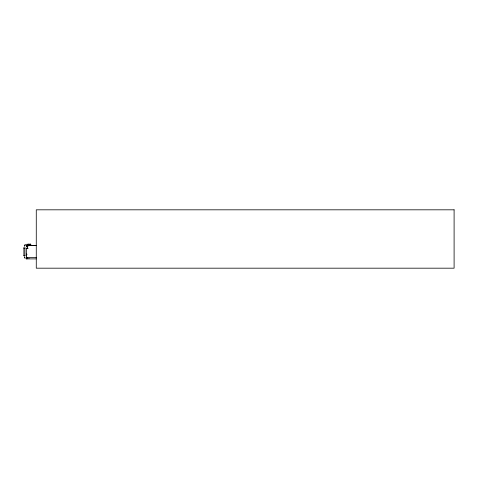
<?xml version="1.0" encoding="UTF-8"?>
<svg xmlns="http://www.w3.org/2000/svg" width="478" height="478" viewBox="0 0 478 478"><rect width="100%" height="100%" fill="white"/><g stroke="black" fill="none" stroke-linecap="round" stroke-linejoin="round"><path stroke-width="0.72" d="M27.103 244.174L27.103 245.292M23.9 255.879L23.9 255.485M24.946 255.885L24.946 255.485M30.598 244.903L30.49 244.431M30.544 244.832L29.672 245.136M24.259 245.74L24.492 245.375M24.492 245.453L24.778 245.047M24.778 245.124L25.107 244.766M29.672 244.401L30.096 244.246M29.905 244.264L30.228 244.264M28.077 244.174L28.8 244.174M28.077 244.246L28.8 244.246M36.274 245.555L26.457 245.555L26.457 246.827L27.652 246.827M26.457 245.632L36.274 245.632M26.457 246.75L27.652 246.75L27.652 248.417M23.9 248.387L24.946 248.387M27.951 248.345L26.457 248.345L26.589 254.123M26.457 248.417L27.951 248.417M26.457 254.045L26.457 255.981M26.589 255.903L26.457 258.897M26.2 257.57L36.274 257.57M28.8 258.24L29.098 258.24M26.2 258.897L36.274 258.897M25.107 258.09L24.492 257.481M25.107 258.168L24.492 257.558M30.407 244.401L30.562 244.772M28.716 245.555L28.716 246.033M27.156 244.174L27.156 244.509M27.156 244.957L27.156 245.292M27.156 257.714L27.156 258.759M24.946 247.371L24.946 255.563M23.9 247.371L23.9 255.563M26.589 254.23A1.888 1.888 0 0 1 27.073 254.272M29.331 244.569A0.789 0.789 0 0 1 30.544 244.127A0.789 0.789 0 0 1 30.544 245.411A0.789 0.789 0 0 1 29.331 244.975M24.569 246.391A2.498 2.498 0 0 1 24.719 246.062M25.716 245.065A2.498 2.498 0 0 1 26.045 244.915M24.719 256.943A2.498 2.498 0 0 1 24.569 256.614M25.716 244.993A2.498 2.498 0 0 1 26.045 244.844M454.1 209.818L36.274 209.818L36.274 268.182L454.1 268.182L454.1 209.818"/></g></svg>
